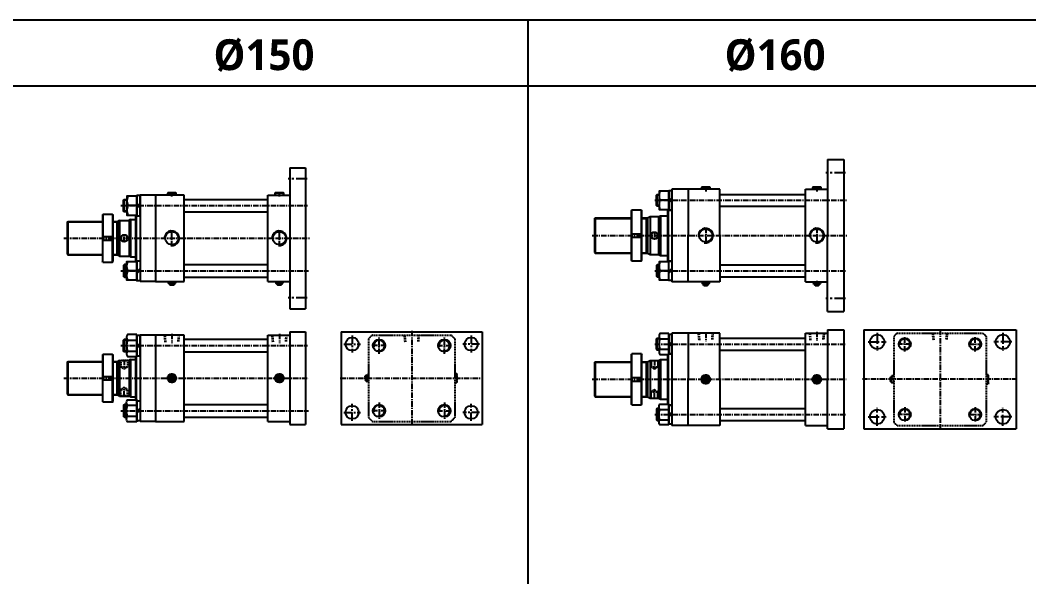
# Model space of a CAD drawing. Extents: x -819 to 29893, y -8942 to 3948.
# Drawn here: x 1229 to 3517, y 1242 to 2506 of the extents above; entities that cross this region are included whole.
import ezdxf

# ---------------------------------------------------------------- set-up
doc = ezdxf.new("R2010")
doc.units = 0
doc.header["$LTSCALE"] = 10
doc.header["$MEASUREMENT"] = 0
for name, pattern in [('CENTER', [2, 1.25, -0.25, 0.25, -0.25]), ('CENTERX2', [4, 2.5, -0.5, 0.5, -0.5]), ('HIDDEN', [0.375, 0.25, -0.125])]:
    doc.linetypes.add(name, pattern=pattern)
doc.layers.get('0').update_dxf_attribs({"linetype": 'CONTINUOUS'})
for name, color, linetype in [('CEN', 1, 'CENTERX2'), ('CENTER', 1, 'CENTER'), ('ML', 7, 'CONTINUOUS'), ('THIN', 3, 'CONTINUOUS'), ('외형선', 3, 'CONTINUOUS')]:
    doc.layers.add(name, color=color, linetype=linetype)
doc.styles.add('문자', font='romans.shx')

msp = doc.modelspace()

# ---------------------------------------------------------------- linework, layer by layer
for p, q in [((8133.3, 2505.7), (0, 2505.7)), ((2381.3, 0), (2381.3, 2505.7)), ((8133.3, 2355.7), (0, 2355.7))]:
    msp.add_line(p, q)
at = {"layer": 'CEN', "color": 1, "linetype": 'CENTER', "ltscale": 2}
for p, q in [((3101.4, 2159.4), (3056.4, 2159.4)), ((1880.4, 2145.8), (1837.4, 2145.8)), ((1880.4, 1875.8), (1837.4, 1875.8)), ((3101.4, 1874.4), (3056.4, 1874.4)), ((3173.2, 1796.1), (3173.2, 1755.1)), ((3458.2, 1796.1), (3458.2, 1755.1)), ((3152.7, 1775.6), (3193.7, 1775.6)), ((3478.7, 1775.6), (3437.7, 1775.6)), ((3173.2, 1585.1), (3173.2, 1626.1)), ((3458.2, 1585.1), (3458.2, 1626.1)), ((3152.7, 1605.6), (3193.7, 1605.6)), ((3478.7, 1605.6), (3437.7, 1605.6))]:
    msp.add_line(p, q, dxfattribs=at)
at = {"layer": 'CEN', "color": 1, "linetype": 'CENTER', "ltscale": 1.5}
for p, q in [((1982.5, 1789.7), (1982.5, 1751.7)), ((2252.5, 1789.7), (2252.5, 1751.7)), ((1963.5, 1770.7), (2001.5, 1770.7)), ((2271.5, 1770.7), (2233.5, 1770.7)), ((1982.5, 1596.7), (1982.5, 1634.7)), ((2252.5, 1596.7), (2252.5, 1634.7)), ((1963.5, 1615.7), (2001.5, 1615.7)), ((2271.5, 1615.7), (2233.5, 1615.7))]:
    msp.add_line(p, q, dxfattribs=at)
at = {"layer": 'CENTER'}
for p, q in [((2043.5, 1748.2), (2043.5, 1786.2)), ((2191.5, 1748.2), (2191.5, 1786.2)), ((3235.7, 1753.6), (3235.7, 1787.6)), ((3395.7, 1753.6), (3395.7, 1787.6)), ((2059.9, 1767.2), (2027, 1767.2)), ((2175, 1767.2), (2207.9, 1767.2)), ((3250.4, 1770.6), (3221, 1770.6)), ((3381, 1770.6), (3410.4, 1770.6)), ((2043.5, 1638.2), (2043.5, 1600.2)), ((2191.5, 1638.2), (2191.5, 1600.2)), ((3235.7, 1627.6), (3235.7, 1593.6)), ((3395.7, 1627.6), (3395.7, 1593.6)), ((2059.9, 1619.2), (2027, 1619.2)), ((2175, 1619.2), (2207.9, 1619.2)), ((3250.4, 1610.6), (3221, 1610.6)), ((3381, 1610.6), (3410.4, 1610.6))]:
    msp.add_line(p, q, dxfattribs=at)
at = {"layer": 'ML'}
for p, q in [((3060.4, 2189.4), (3097.4, 2189.4)), ((3097.4, 2189.4), (3097.4, 1844.4)), ((1841.4, 2170.8), (1841.4, 1850.8)), ((1841.4, 2170.8), (1876.4, 2170.8)), ((1876.4, 2170.8), (1876.4, 1850.8)), ((1501.4, 2108.8), (1501.4, 1912.8)), ((1536.4, 2108.8), (1501.4, 2108.8)), ((1536.4, 2108.8), (1536.4, 1912.8)), ((1601.4, 2108.8), (1536.4, 2108.8)), ((1564.4, 2113.8), (1563.4, 2112.8)), ((1583.4, 2112.8), (1563.4, 2112.8)), ((1563.4, 2112.8), (1563.4, 2108.8)), ((1582.4, 2113.8), (1564.4, 2113.8)), ((1582.4, 2113.8), (1583.4, 2112.8)), ((1583.4, 2108.8), (1583.4, 2112.8)), ((1601.4, 1912.8), (1601.4, 2108.8)), ((1791.4, 2108.8), (1841.4, 2108.8)), ((1791.4, 1912.8), (1791.4, 2108.8)), ((1808.4, 2113.8), (1807.4, 2112.8)), ((1827.4, 2112.8), (1807.4, 2112.8)), ((1807.4, 2112.8), (1807.4, 2108.8)), ((1826.4, 2113.8), (1808.4, 2113.8)), ((1826.4, 2113.8), (1827.4, 2112.8)), ((1827.4, 2108.8), (1827.4, 2112.8)), ((2674, 2083.4), (2674, 2110.4)), ((2707.4, 2121.9), (2707.4, 1911.9)), ((2744.4, 2121.9), (2707.4, 2121.9)), ((2707.4, 2121.9), (2707.4, 2121.9)), ((2775.4, 2126.9), (2774.4, 2125.9)), ((2794.4, 2125.9), (2774.4, 2125.9)), ((2774.4, 2125.9), (2774.4, 2121.9)), ((2793.4, 2126.9), (2775.4, 2126.9)), ((2793.4, 2126.9), (2794.4, 2125.9)), ((2794.4, 2121.9), (2794.4, 2125.9)), ((3027.4, 2126.9), (3026.4, 2125.9)), ((3046.4, 2125.9), (3026.4, 2125.9)), ((3026.4, 2125.9), (3026.4, 2121.9)), ((3045.4, 2126.9), (3027.4, 2126.9)), ((3045.4, 2126.9), (3046.4, 2125.9)), ((3046.4, 2121.9), (3046.4, 2125.9)), ((1465.8, 2070.5), (1465.8, 2099)), ((1494.2, 2084.8), (1473.3, 2084.8)), ((1494.2, 2090.4), (1501.4, 2083.2)), ((1494.2, 2086.3), (1501.4, 2079.1)), ((2700.6, 2096.9), (2680.4, 2096.9)), ((2700.6, 2102.2), (2707.4, 2095.4)), ((2700.6, 2098.4), (2707.4, 2091.6)), ((1416.2, 2063.8), (1417.2, 2064.8)), ((1416.2, 2063.8), (1416.2, 1957.8)), ((1417.2, 2064.8), (1417.2, 2014.8)), ((1439.2, 2064.8), (1417.2, 2064.8)), ((1439.2, 2064.8), (1439.2, 2014.8)), ((1439.2, 2064.8), (1440.2, 2063.8)), ((1440.2, 1957.8), (1440.2, 2063.8)), ((1491.4, 2063.5), (1491.4, 1958)), ((1492.9, 2063.5), (1492.9, 1958)), ((2615.5, 2073.4), (2616.5, 2074.4)), ((2615.5, 2073.4), (2615.5, 1960.4)), ((2638.5, 2074.4), (2616.5, 2074.4)), ((2616.5, 2020.9), (2616.5, 2074.4)), ((2638.5, 2020.9), (2638.5, 2074.4)), ((2638.5, 2074.4), (2639.5, 2073.4)), ((2639.5, 1960.4), (2639.5, 2073.4)), ((2652.4, 2056.9), (2658.4, 2059.9)), ((2658.4, 2059.9), (2658.4, 1973.9)), ((2677.4, 2059.9), (2681.4, 2061.9)), ((2677.4, 2059.9), (2677.4, 1973.9)), ((2681.4, 2061.9), (2681.4, 1971.9)), ((2697.4, 2072.9), (2697.7, 2073.2)), ((2697.4, 2072.9), (2697.4, 1960.9)), ((2698.9, 2073.2), (2698.9, 1960.5)), ((1336.4, 2047.3), (1337.9, 2048.8)), ((1336.4, 2047.3), (1336.4, 1974.3)), ((1337.9, 2048.8), (1337.9, 1972.8)), ((1448.4, 2048.8), (1448.4, 1972.8)), ((1454.4, 2051.3), (1451.4, 2049.5)), ((1451.4, 2049.5), (1451.4, 1972)), ((1454.4, 2051.3), (1454.4, 1970.3)), ((1479.4, 2053.3), (1476.4, 2051.5)), ((1476.4, 2051.5), (1476.4, 1970)), ((1479.4, 2053.3), (1479.4, 1968.3)), ((2532.4, 2055.4), (2533.9, 2056.9)), ((2532.4, 2055.4), (2532.4, 1978.4)), ((2533.9, 2056.9), (2533.9, 1976.9)), ((2649.4, 2056.9), (2649.4, 1976.9)), ((2652.4, 2056.9), (2652.4, 1976.9)), ((1416.2, 2014.8), (1440.2, 2014.8)), ((2615.5, 2020.9), (2639.5, 2020.9)), ((1416.2, 2006.8), (1440.2, 2006.8)), ((1417.2, 1956.8), (1417.2, 2006.8)), ((1439.2, 1956.8), (1439.2, 2006.8)), ((2615.5, 2012.9), (2639.5, 2012.9)), ((2616.5, 1959.4), (2616.5, 2012.9)), ((2638.5, 1959.4), (2638.5, 2012.9)), ((1336.4, 1974.3), (1337.9, 1972.8)), ((1454.4, 1970.3), (1451.4, 1972)), ((1479.4, 1968.3), (1476.4, 1970)), ((2532.4, 1978.4), (2533.9, 1976.9)), ((2652.4, 1976.9), (2658.4, 1973.9)), ((2677.4, 1973.9), (2681.4, 1971.9)), ((1417.2, 1956.8), (1416.2, 1957.8)), ((1417.2, 1956.8), (1439.2, 1956.8)), ((1439.2, 1956.8), (1440.2, 1957.8)), ((1465.8, 1951), (1465.8, 1922.5)), ((2616.5, 1959.4), (2615.5, 1960.4)), ((2616.5, 1959.4), (2638.5, 1959.4)), ((2638.5, 1959.4), (2639.5, 1960.4)), ((2674, 1950.4), (2674, 1923.4)), ((2697.4, 1960.9), (2697.7, 1960.5)), ((1494.2, 1936.8), (1473.3, 1936.8)), ((1494.2, 1935.2), (1501.4, 1942.4)), ((1494.2, 1931.1), (1501.4, 1938.3)), ((2700.6, 1936.9), (2680.4, 1936.9)), ((2700.6, 1935.4), (2707.4, 1942.2)), ((2700.6, 1931.6), (2707.4, 1938.4)), ((1536.4, 1912.8), (1501.4, 1912.8)), ((1536.4, 1912.8), (1601.4, 1912.8)), ((1565.4, 1912.8), (1565.4, 1908.8)), ((1565.4, 1908.8), (1572.1, 1908.8)), ((1566.4, 1907.8), (1565.4, 1908.8)), ((1566.4, 1907.8), (1580.4, 1907.8)), ((1568.4, 1907.8), (1568.4, 1905.8)), ((1568.4, 1905.8), (1578.4, 1905.8)), ((1569.4, 1904.8), (1568.4, 1905.8)), ((1569.4, 1904.8), (1577.4, 1904.8)), ((1572.1, 1907.8), (1572.1, 1912.8)), ((1574.7, 1907.8), (1574.7, 1912.8)), ((1581.4, 1908.8), (1574.7, 1908.8)), ((1577.4, 1904.8), (1578.4, 1905.8)), ((1578.4, 1907.8), (1578.4, 1905.8)), ((1580.4, 1907.8), (1581.4, 1908.8)), ((1581.4, 1912.8), (1581.4, 1908.8)), ((1791.4, 1912.8), (1841.4, 1912.8)), ((1809.4, 1912.8), (1809.4, 1908.8)), ((1809.4, 1908.8), (1816.1, 1908.8)), ((1810.4, 1907.8), (1809.4, 1908.8)), ((1810.4, 1907.8), (1824.4, 1907.8)), ((1812.4, 1907.8), (1812.4, 1905.8)), ((1812.4, 1905.8), (1822.4, 1905.8)), ((1813.4, 1904.8), (1812.4, 1905.8)), ((1813.4, 1904.8), (1821.4, 1904.8)), ((1816.1, 1907.8), (1816.1, 1912.8)), ((1818.7, 1907.8), (1818.7, 1912.8)), ((1825.4, 1908.8), (1818.7, 1908.8)), ((1821.4, 1904.8), (1822.4, 1905.8)), ((1822.4, 1907.8), (1822.4, 1905.8)), ((1824.4, 1907.8), (1825.4, 1908.8)), ((1825.4, 1912.8), (1825.4, 1908.8)), ((2744.4, 1911.9), (2707.4, 1911.9)), ((2776.4, 1911.9), (2776.4, 1907.9)), ((2776.4, 1907.9), (2783.1, 1907.9)), ((2777.4, 1906.9), (2776.4, 1907.9)), ((2777.4, 1906.9), (2791.4, 1906.9)), ((2779.4, 1906.9), (2779.4, 1904.9)), ((2780.4, 1903.9), (2779.4, 1904.9)), ((2779.4, 1904.9), (2789.4, 1904.9)), ((2780.4, 1903.9), (2788.4, 1903.9)), ((2783.1, 1906.9), (2783.1, 1911.9)), ((2785.7, 1906.9), (2785.7, 1911.9)), ((2792.4, 1907.9), (2785.7, 1907.9)), ((2788.4, 1903.9), (2789.4, 1904.9)), ((2789.4, 1906.9), (2789.4, 1904.9)), ((2791.4, 1906.9), (2792.4, 1907.9)), ((2792.4, 1911.9), (2792.4, 1907.9)), ((3028.4, 1911.9), (3028.4, 1907.9)), ((3028.4, 1907.9), (3035.1, 1907.9)), ((3029.4, 1906.9), (3028.4, 1907.9)), ((3029.4, 1906.9), (3043.4, 1906.9)), ((3031.4, 1906.9), (3031.4, 1904.9)), ((3032.4, 1903.9), (3031.4, 1904.9)), ((3031.4, 1904.9), (3041.4, 1904.9)), ((3032.4, 1903.9), (3040.4, 1903.9)), ((3035.1, 1906.9), (3035.1, 1911.9)), ((3037.7, 1906.9), (3037.7, 1911.9)), ((3044.4, 1907.9), (3037.7, 1907.9)), ((3040.4, 1903.9), (3041.4, 1904.9)), ((3041.4, 1906.9), (3041.4, 1904.9)), ((3043.4, 1906.9), (3044.4, 1907.9)), ((3044.4, 1911.9), (3044.4, 1907.9)), ((1841.4, 1850.8), (1876.4, 1850.8)), ((3060.4, 1844.4), (3097.4, 1844.4)), ((1470.9, 1786), (1470.9, 1748.4)), ((1536.4, 1791.2), (1501.4, 1791.2)), ((1501.4, 1791.2), (1501.4, 1595.2)), ((1536.4, 1791.2), (1536.4, 1595.2)), ((1601.4, 1791.2), (1536.4, 1791.2)), ((1601.4, 1595.2), (1601.4, 1791.2)), ((1791.4, 1595.2), (1791.4, 1791.2)), ((1791.4, 1791.2), (1841.4, 1791.2)), ((1841.4, 1798.2), (1841.4, 1588.2)), ((1841.4, 1798.2), (1876.4, 1798.2)), ((1876.4, 1798.2), (1876.4, 1588.2)), ((1957.5, 1798.2), (2277.5, 1798.2)), ((1957.5, 1798.2), (1957.5, 1588.2)), ((2277.5, 1798.2), (2277.5, 1588.2)), ((2678.6, 1788.4), (2678.6, 1752.9)), ((2744.4, 1795.6), (2707.4, 1795.6)), ((2707.4, 1795.6), (2707.4, 1795.6)), ((2707.4, 1795.6), (2707.4, 1585.6)), ((3060.4, 1803.1), (3097.4, 1803.1)), ((3097.4, 1803.1), (3097.4, 1578.1)), ((3143.2, 1803.1), (3488.2, 1803.1)), ((3143.2, 1803.1), (3143.2, 1578.1)), ((3488.2, 1803.1), (3488.2, 1578.1)), ((1465.8, 1752.9), (1465.8, 1781.5)), ((1472.8, 1779.7), (1494.2, 1779.7)), ((1494.2, 1772.8), (1501.4, 1765.6)), ((1494.2, 1768.8), (1501.4, 1761.5)), ((2674, 1757.1), (2674, 1784.1)), ((2680.4, 1782.5), (2700.6, 1782.5)), ((2700.6, 1776), (2707.4, 1769.2)), ((2700.6, 1772.1), (2707.4, 1765.3)), ((1416.2, 1746.2), (1417.2, 1747.2)), ((1416.2, 1746.2), (1416.2, 1640.2)), ((1417.2, 1747.2), (1417.2, 1697.2)), ((1439.2, 1747.2), (1417.2, 1747.2)), ((1439.2, 1747.2), (1439.2, 1697.2)), ((1439.2, 1747.2), (1440.2, 1746.2)), ((1440.2, 1640.2), (1440.2, 1746.2)), ((1472.8, 1754.7), (1494.2, 1754.7)), ((1491.4, 1742.1), (1491.4, 1644.3)), ((1492.9, 1742.1), (1492.9, 1644.3)), ((2615.5, 1747.1), (2616.5, 1748.1)), ((2615.5, 1747.1), (2615.5, 1634.1)), ((2638.5, 1748.1), (2616.5, 1748.1)), ((2616.5, 1694.6), (2616.5, 1748.1)), ((2638.5, 1748.1), (2639.5, 1747.1)), ((2638.5, 1694.6), (2638.5, 1748.1)), ((2639.5, 1634.1), (2639.5, 1747.1)), ((2680.4, 1758.8), (2700.6, 1758.8)), ((2697.4, 1746.6), (2697.7, 1747)), ((2697.4, 1746.6), (2697.4, 1634.6)), ((2698.9, 1747), (2698.9, 1634.3)), ((1336.4, 1729.7), (1337.9, 1731.2)), ((1336.4, 1729.7), (1336.4, 1656.7)), ((1337.9, 1731.2), (1337.9, 1655.2)), ((1448.4, 1731.2), (1448.4, 1655.2)), ((1454.4, 1733.7), (1451.4, 1732)), ((1451.4, 1732), (1451.4, 1654.4)), ((1454.4, 1733.7), (1454.4, 1652.7)), ((1479.4, 1735.7), (1476.4, 1734)), ((1476.4, 1734), (1476.4, 1652.4)), ((1479.4, 1735.7), (1479.4, 1650.7)), ((2532.4, 1729.1), (2533.9, 1730.6)), ((2532.4, 1729.1), (2532.4, 1652.1)), ((2533.9, 1730.6), (2533.9, 1650.6)), ((2649.4, 1730.6), (2649.4, 1650.6)), ((2652.4, 1730.6), (2658.4, 1733.6)), ((2652.4, 1730.6), (2652.4, 1650.6)), ((2658.4, 1733.6), (2658.4, 1647.6)), ((2677.4, 1733.6), (2681.4, 1735.6)), ((2677.4, 1733.6), (2677.4, 1647.6)), ((2681.4, 1735.6), (2681.4, 1645.6)), ((1416.2, 1697.2), (1440.2, 1697.2)), ((1572.1, 1701.1), (1565.5, 1694.5)), ((1574.7, 1701.1), (1581.3, 1694.5)), ((1816.1, 1701.1), (1809.5, 1694.5)), ((1818.7, 1701.1), (1825.3, 1694.5)), ((2615.5, 1694.6), (2639.5, 1694.6)), ((2783.1, 1698.5), (2776.5, 1691.9)), ((2785.7, 1698.5), (2792.3, 1691.9)), ((3035.1, 1698.5), (3028.5, 1691.9)), ((3037.7, 1698.5), (3044.3, 1691.9)), ((1416.2, 1689.2), (1440.2, 1689.2)), ((1417.2, 1639.2), (1417.2, 1689.2)), ((1439.2, 1639.2), (1439.2, 1689.2)), ((1565.5, 1691.9), (1572.1, 1685.3)), ((1581.3, 1691.9), (1574.7, 1685.3)), ((1809.5, 1691.9), (1816.1, 1685.3)), ((1825.3, 1691.9), (1818.7, 1685.3)), ((2615.5, 1686.6), (2639.5, 1686.6)), ((2616.5, 1633.1), (2616.5, 1686.6)), ((2638.5, 1633.1), (2638.5, 1686.6)), ((2776.5, 1689.3), (2783.1, 1682.7)), ((2792.3, 1689.3), (2785.7, 1682.7)), ((3028.5, 1689.3), (3035.1, 1682.7)), ((3044.3, 1689.3), (3037.7, 1682.7)), ((1336.4, 1656.7), (1337.9, 1655.2)), ((1454.4, 1652.7), (1451.4, 1654.4)), ((1479.4, 1650.7), (1476.4, 1652.4)), ((2532.4, 1652.1), (2533.9, 1650.6)), ((2652.4, 1650.6), (2658.4, 1647.6)), ((2677.4, 1647.6), (2681.4, 1645.6)), ((1417.2, 1639.2), (1416.2, 1640.2)), ((1417.2, 1639.2), (1439.2, 1639.2)), ((1439.2, 1639.2), (1440.2, 1640.2)), ((1465.8, 1633.5), (1465.8, 1604.9)), ((1470.9, 1600.4), (1470.9, 1638)), ((1472.8, 1631.7), (1494.2, 1631.7)), ((1494.2, 1617.6), (1501.4, 1624.8)), ((2616.5, 1633.1), (2615.5, 1634.1)), ((2616.5, 1633.1), (2638.5, 1633.1)), ((2638.5, 1633.1), (2639.5, 1634.1)), ((2678.6, 1592.9), (2678.6, 1628.4)), ((2697.4, 1634.6), (2697.7, 1634.3)), ((1472.8, 1606.7), (1494.2, 1606.7)), ((1494.2, 1613.5), (1501.4, 1620.8)), ((2674, 1624.1), (2674, 1597.1)), ((2680.4, 1622.5), (2700.6, 1622.5)), ((2700.6, 1609.2), (2707.4, 1616)), ((2700.6, 1605.3), (2707.4, 1612.1)), ((1536.4, 1595.2), (1501.4, 1595.2)), ((1536.4, 1595.2), (1601.4, 1595.2)), ((1791.4, 1595.2), (1841.4, 1595.2)), ((1841.4, 1588.2), (1876.4, 1588.2)), ((1957.5, 1588.2), (2277.5, 1588.2)), ((2680.4, 1598.8), (2700.6, 1598.8)), ((2744.4, 1585.6), (2707.4, 1585.6)), ((3060.4, 1578.1), (3097.4, 1578.1)), ((3143.2, 1578.1), (3488.2, 1578.1))]:
    msp.add_line(p, q, dxfattribs=at)
at = {"layer": 'ML', "color": 2}
for p, q in [((1563.9, 2113.3), (1563.9, 2108.8)), ((1582.9, 2108.8), (1582.9, 2113.3)), ((1807.9, 2113.3), (1807.9, 2108.8)), ((1826.9, 2108.8), (1826.9, 2113.3)), ((2774.9, 2126.4), (2774.9, 2121.9)), ((2793.9, 2121.9), (2793.9, 2126.4)), ((3026.9, 2126.4), (3026.9, 2121.9)), ((3045.9, 2121.9), (3045.9, 2126.4)), ((1448.4, 2047.8), (1450.1, 2048.8)), ((2649.4, 2055.9), (2651.1, 2056.9)), ((1448.4, 1973.8), (1450.1, 1972.8)), ((2649.4, 1977.9), (2651.1, 1976.9)), ((1568.9, 1907.8), (1568.9, 1905.3)), ((1577.9, 1907.8), (1577.9, 1905.3)), ((1812.9, 1907.8), (1812.9, 1905.3)), ((1821.9, 1907.8), (1821.9, 1905.3)), ((2779.9, 1906.9), (2779.9, 1904.4)), ((2788.9, 1906.9), (2788.9, 1904.4)), ((3031.9, 1906.9), (3031.9, 1904.4)), ((3040.9, 1906.9), (3040.9, 1904.4)), ((1448.4, 1730.2), (1450.1, 1731.2)), ((2649.4, 1729.6), (2651.1, 1730.6)), ((1448.4, 1656.2), (1450.1, 1655.2)), ((2649.4, 1651.6), (2651.1, 1650.6))]:
    msp.add_line(p, q, dxfattribs=at)
at = {"layer": 'ML', "color": 1, "linetype": 'CENTER'}
for p, q in [((1573.4, 2105.4), (1573.4, 2115.9)), ((1817.4, 2105.4), (1817.4, 2115.9)), ((1457.7, 2084.8), (1881.1, 2084.8)), ((1465.4, 2002), (1465.4, 2019.6)), ((1573.4, 1992.5), (1573.4, 2029)), ((1817.4, 1992.5), (1817.4, 2029)), ((2667.9, 2025.7), (2667.9, 2008.1)), ((2784.4, 2035.1), (2784.4, 1998.6)), ((3036.4, 2035.1), (3036.4, 1998.6)), ((1328.2, 2010.8), (1887.9, 2010.8)), ((1457.7, 1936.8), (1883.3, 1936.8)), ((1573.4, 1913.6), (1573.4, 1904.1)), ((1817.4, 1913.6), (1817.4, 1904.1)), ((2784.4, 1914.1), (2784.4, 1902.6)), ((3036.4, 1914.1), (3036.4, 1902.6)), ((1573.4, 1793.9), (1573.4, 1772.6)), ((1817.4, 1793.9), (1817.4, 1772.6)), ((2117.5, 1800.9), (2117.5, 1586.8)), ((3315.7, 1804.2), (3315.7, 1577)), ((1457.7, 1767.2), (1881.1, 1767.2)), ((1465.4, 1735), (1465.4, 1713)), ((2667.9, 1734.6), (2667.9, 1713.1)), ((1328.2, 1693.2), (1883.6, 1693.2)), ((1573.4, 1704.2), (1573.4, 1682.2)), ((1817.4, 1704.2), (1817.4, 1682.2)), ((1955.6, 1693.2), (2279.1, 1693.2)), ((2784.4, 1701.6), (2784.4, 1679.6)), ((3036.4, 1701.6), (3036.4, 1679.6)), ((1465.4, 1651.4), (1465.4, 1673.4)), ((3491, 1690.6), (3140, 1690.6)), ((2667.9, 1646.6), (2667.9, 1668.2)), ((1457.7, 1619.2), (1883.3, 1619.2))]:
    msp.add_line(p, q, dxfattribs=at)
at = {"layer": 'ML', "color": 7, "linetype": 'Continuous'}
for p, q in [((1601.4, 2099), (1791.4, 2099)), ((1601.4, 2070.5), (1791.4, 2070.5)), ((1337.9, 2048.8), (1416.2, 2048.8)), ((1440.2, 2048.8), (1451.4, 2048.8)), ((1454.4, 2051.3), (1476.4, 2051.3)), ((1479.4, 2053.3), (1491.4, 2053.3)), ((1337.9, 1972.8), (1416.2, 1972.8)), ((1440.2, 1972.8), (1451.4, 1972.8)), ((1454.4, 1970.3), (1476.4, 1970.3)), ((1479.4, 1968.3), (1491.4, 1968.3)), ((1601.4, 1951), (1791.4, 1951)), ((1601.4, 1922.5), (1791.4, 1922.5)), ((1601.4, 1781.5), (1791.4, 1781.5)), ((1601.4, 1752.9), (1791.4, 1752.9)), ((1337.9, 1731.2), (1416.2, 1731.2)), ((1440.2, 1731.2), (1451.4, 1731.2)), ((1454.4, 1733.7), (1476.4, 1733.7)), ((1479.4, 1735.7), (1491.4, 1735.7)), ((1337.9, 1655.2), (1416.2, 1655.2)), ((1440.2, 1655.2), (1451.4, 1655.2)), ((1454.4, 1652.7), (1476.4, 1652.7)), ((1479.4, 1650.7), (1491.4, 1650.7)), ((1601.4, 1633.5), (1791.4, 1633.5)), ((1601.4, 1604.9), (1791.4, 1604.9))]:
    msp.add_line(p, q, dxfattribs=at)
at = {"layer": 'ML', "color": 2, "linetype": 'Continuous'}
for p, q in [((1336.9, 2047.8), (1416.2, 2047.8)), ((1440.2, 2047.8), (1448.4, 2047.8)), ((1336.9, 1973.8), (1416.2, 1973.8)), ((1440.2, 1973.8), (1448.4, 1973.8)), ((1336.9, 1730.2), (1416.2, 1730.2)), ((1440.2, 1730.2), (1448.4, 1730.2)), ((1336.9, 1656.2), (1416.2, 1656.2)), ((1440.2, 1656.2), (1448.4, 1656.2))]:
    msp.add_line(p, q, dxfattribs=at)
at = {"layer": 'ML', "color": 6, "linetype": 'HIDDEN', "ltscale": 1.5}
for p, q in [((1558.4, 1775.2), (1556.8, 1791.2)), ((1560, 1775.2), (1558.4, 1791.2)), ((1588.4, 1791.2), (1586.8, 1775.2)), ((1590, 1791.2), (1588.4, 1775.2)), ((1802.4, 1775.2), (1800.8, 1791.2)), ((1804, 1775.2), (1802.4, 1791.2)), ((1832.4, 1791.2), (1830.8, 1775.2)), ((1834, 1791.2), (1832.4, 1775.2)), ((2102.5, 1775.2), (2100.9, 1791.2)), ((2104.1, 1775.2), (2102.5, 1791.2)), ((2132.5, 1791.2), (2130.9, 1775.2)), ((2134.1, 1791.2), (2132.5, 1775.2)), ((2769.4, 1779.6), (2767.8, 1795.6)), ((2771, 1779.6), (2769.4, 1795.6)), ((2799.4, 1795.6), (2797.8, 1779.6)), ((2801, 1795.6), (2799.4, 1779.6)), ((3021.4, 1779.6), (3019.8, 1795.6)), ((3023, 1779.6), (3021.4, 1795.6)), ((3051.4, 1795.6), (3049.8, 1779.6)), ((3053, 1795.6), (3051.4, 1779.6)), ((3300.7, 1779.6), (3299.1, 1795.6)), ((3302.3, 1779.6), (3300.7, 1795.6)), ((3330.7, 1795.6), (3329.1, 1779.6)), ((3332.3, 1795.6), (3330.7, 1779.6))]:
    msp.add_line(p, q, dxfattribs=at)
at = {"layer": 'ML', "color": 6, "linetype": 'HIDDEN'}
for p, q in [((2028.3, 1791.2), (2206.7, 1791.2)), ((3210.7, 1787.7), (3210.7, 1593.6)), ((3218.6, 1795.6), (3412.8, 1795.6)), ((3420.7, 1787.7), (3420.7, 1593.6)), ((2019.5, 1782.4), (2019.5, 1604)), ((2215.5, 1782.4), (2215.5, 1604)), ((1457.4, 1733.7), (1457.9, 1733.2)), ((1457.9, 1733.2), (1457.9, 1718.7)), ((1472.9, 1733.2), (1457.9, 1733.2)), ((1457.9, 1718.7), (1472.9, 1718.7)), ((1457.9, 1718.7), (1465.4, 1714.4)), ((1472.9, 1718.7), (1465.4, 1714.4)), ((1473.4, 1733.7), (1472.9, 1733.2)), ((1472.9, 1733.2), (1472.9, 1718.7)), ((2659.9, 1733.6), (2660.4, 1733.1)), ((2660.4, 1733.1), (2660.4, 1718.6)), ((2660.4, 1733.1), (2675.4, 1733.1)), ((2660.4, 1718.6), (2667.9, 1714.3)), ((2675.4, 1718.6), (2667.9, 1714.3)), ((2675.4, 1733.1), (2675.9, 1733.6)), ((2675.4, 1733.1), (2675.4, 1718.6)), ((2011.5, 1697.2), (2012.5, 1698.2)), ((2011.5, 1697.2), (2011.5, 1689.2)), ((2014.5, 1697.7), (2012, 1697.7)), ((2012.5, 1698.2), (2012.5, 1688.2)), ((2014.5, 1698.2), (2012.5, 1698.2)), ((2014.5, 1700.2), (2015.5, 1701.2)), ((2014.5, 1700.2), (2014.5, 1686.2)), ((2014.5, 1694.5), (2019.5, 1694.5)), ((2015.5, 1701.2), (2015.5, 1694.5)), ((2019.5, 1701.2), (2015.5, 1701.2)), ((2219.5, 1703.2), (2215.5, 1703.2)), ((2220, 1702.7), (2215.5, 1702.7)), ((2219.5, 1683.2), (2219.5, 1703.2)), ((2220.5, 1702.2), (2219.5, 1703.2)), ((2220.5, 1684.2), (2220.5, 1702.2)), ((3202.7, 1694.6), (3203.7, 1695.6)), ((3202.7, 1694.6), (3202.7, 1686.6)), ((3205.7, 1695.1), (3203.2, 1695.1)), ((3203.7, 1695.6), (3203.7, 1685.6)), ((3205.7, 1695.6), (3203.7, 1695.6)), ((3205.7, 1697.6), (3206.7, 1698.6)), ((3205.7, 1697.6), (3205.7, 1683.6)), ((3210.7, 1698.6), (3206.7, 1698.6)), ((3206.7, 1698.6), (3206.7, 1691.9)), ((3424.7, 1700.6), (3420.7, 1700.6)), ((3425.2, 1700.1), (3420.7, 1700.1)), ((3424.7, 1680.6), (3424.7, 1700.6)), ((3425.7, 1699.6), (3424.7, 1700.6)), ((3425.7, 1681.6), (3425.7, 1699.6)), ((1457.9, 1667.7), (1465.4, 1672)), ((1472.9, 1667.7), (1465.4, 1672)), ((2011.5, 1689.2), (2012.5, 1688.2)), ((2014.5, 1688.7), (2012, 1688.7)), ((2014.5, 1688.2), (2012.5, 1688.2)), ((2014.5, 1691.9), (2019.5, 1691.9)), ((2014.5, 1686.2), (2015.5, 1685.2)), ((2015.5, 1685.2), (2015.5, 1691.9)), ((2019.5, 1685.2), (2015.5, 1685.2)), ((2215.5, 1683.7), (2220, 1683.7)), ((2215.5, 1683.2), (2219.5, 1683.2)), ((2220.5, 1684.2), (2219.5, 1683.2)), ((3202.7, 1686.6), (3203.7, 1685.6)), ((3205.7, 1686.1), (3203.2, 1686.1)), ((3205.7, 1685.6), (3203.7, 1685.6)), ((3205.7, 1691.9), (3210.7, 1691.9)), ((3205.7, 1689.3), (3210.7, 1689.3)), ((3205.7, 1683.6), (3206.7, 1682.6)), ((3206.7, 1682.6), (3206.7, 1689.3)), ((3210.7, 1682.6), (3206.7, 1682.6)), ((3420.7, 1681.1), (3425.2, 1681.1)), ((3420.7, 1680.6), (3424.7, 1680.6)), ((3425.7, 1681.6), (3424.7, 1680.6)), ((1457.4, 1652.7), (1457.9, 1653.2)), ((1457.9, 1667.7), (1472.9, 1667.7)), ((1457.9, 1653.2), (1457.9, 1667.7)), ((1472.9, 1653.2), (1457.9, 1653.2)), ((1472.9, 1653.2), (1472.9, 1667.7)), ((1473.4, 1652.7), (1472.9, 1653.2)), ((2659.9, 1647.6), (2660.4, 1648.1)), ((2660.4, 1662.6), (2667.9, 1667)), ((2660.4, 1648.1), (2660.4, 1662.6)), ((2660.4, 1648.1), (2675.4, 1648.1)), ((2675.4, 1662.6), (2667.9, 1667)), ((2675.4, 1648.1), (2675.4, 1662.6)), ((2675.4, 1648.1), (2675.9, 1647.6)), ((2028.3, 1595.2), (2206.7, 1595.2)), ((3218.6, 1585.6), (3412.8, 1585.6))]:
    msp.add_line(p, q, dxfattribs=at)
at = {"layer": 'ML'}
for points in [[(1473.3, 2106, 0.178633), (1473.3, 2084.8, 0.178633), (1473.3, 2063.5)], [(2680.4, 2117.4, 0.178633), (2680.4, 2096.9, 0.178633), (2680.4, 2076.4)], [(1473.3, 1915.5, -0.178633), (1473.3, 1936.8, -0.178633), (1473.3, 1958)], [(2680.4, 1957.4, 0.178633), (2680.4, 1936.9, 0.178633), (2680.4, 1916.4)], [(1494.2, 1792.3), (1472.8, 1792.3, 0.309401), (1472.8, 1779.7, 0.154701), (1472.8, 1754.7, 0.309401), (1472.8, 1742.1), (1494.2, 1742.1), (1494.2, 1792.3)], [(2700.6, 1794.3), (2680.4, 1794.3, 0.309401), (2680.4, 1782.5, 0.154701), (2680.4, 1758.8, 0.309401), (2680.4, 1747), (2700.6, 1747), (2700.6, 1794.3)], [(1494.2, 1594.1), (1472.8, 1594.1, -0.309401), (1472.8, 1606.7, -0.154701), (1472.8, 1631.7, -0.309401), (1472.8, 1644.3), (1494.2, 1644.3), (1494.2, 1594.1)], [(2700.6, 1587), (2680.4, 1587, -0.309401), (2680.4, 1598.8, -0.154701), (2680.4, 1622.5, -0.309401), (2680.4, 1634.3), (2700.6, 1634.3), (2700.6, 1587)]]:
    msp.add_lwpolyline(points, format="xyb", dxfattribs=at)
for points in [[(1494.2, 2106), (1471.4, 2106), (1471.4, 2063.5), (1494.2, 2063.5)], [(2700.6, 2117.4), (2678.6, 2117.4), (2678.6, 2076.4), (2700.6, 2076.4)], [(1494.2, 1915.5), (1471.4, 1915.5), (1471.4, 1958), (1494.2, 1958)], [(2700.6, 1957.4), (2678.6, 1957.4), (2678.6, 1916.4), (2700.6, 1916.4)]]:
    msp.add_lwpolyline(points, close=True, dxfattribs=at)
for points in [[(1501.4, 2061.8), (1501.4, 2107.7), (1494.2, 2107.7), (1494.2, 2061.8), (1501.4, 2061.8)], [(2678.6, 2083.4), (2674, 2083.4), (2672.4, 2085), (2672.4, 2108.8), (2674, 2110.4), (2678.6, 2110.4)], [(2707.4, 2075.2), (2707.4, 2118.5), (2700.6, 2118.5), (2700.6, 2075.2), (2707.4, 2075.2)], [(1471.4, 2070.5), (1465.8, 2070.5), (1464, 2072.2), (1464, 2097.3), (1465.8, 2099), (1471.4, 2099)], [(1471.4, 1951), (1465.8, 1951), (1464, 1949.3), (1464, 1924.2), (1465.8, 1922.5), (1471.4, 1922.5)], [(1501.4, 1959.7), (1501.4, 1913.8), (1494.2, 1913.8), (1494.2, 1959.7), (1501.4, 1959.7)], [(2678.6, 1950.4), (2674, 1950.4), (2672.4, 1948.8), (2672.4, 1925), (2674, 1923.4), (2678.6, 1923.4)], [(2707.4, 1958.5), (2707.4, 1915.2), (2700.6, 1915.2), (2700.6, 1958.5), (2707.4, 1958.5)], [(1501.4, 1744.3), (1501.4, 1790.1), (1494.2, 1790.1), (1494.2, 1744.3), (1501.4, 1744.3)], [(2707.4, 1749), (2707.4, 1792.3), (2700.6, 1792.3), (2700.6, 1749), (2707.4, 1749)], [(1470.9, 1752.9), (1465.8, 1752.9), (1464, 1754.6), (1464, 1779.8), (1465.8, 1781.5), (1470.9, 1781.5)], [(2678.6, 1757.1), (2674, 1757.1), (2672.4, 1758.8), (2672.4, 1782.5), (2674, 1784.1), (2678.6, 1784.1)], [(1470.9, 1633.5), (1465.8, 1633.5), (1464, 1631.8), (1464, 1606.6), (1465.8, 1604.9), (1470.9, 1604.9)], [(1501.4, 1642.1), (1501.4, 1596.3), (1494.2, 1596.3), (1494.2, 1642.1), (1501.4, 1642.1)], [(2707.4, 1632.3), (2707.4, 1589), (2700.6, 1589), (2700.6, 1632.3), (2707.4, 1632.3)], [(2678.6, 1624.1), (2674, 1624.1), (2672.4, 1622.5), (2672.4, 1598.8), (2674, 1597.1), (2678.6, 1597.1)]]:
    msp.add_lwpolyline(points, dxfattribs=at)
for centre, radius in [((1465.4, 2010.8), 8), ((1465.4, 2010.8), 7.5), ((1573.4, 2010.8), 15), ((1817.4, 2010.8), 15), ((2667.9, 2016.9), 8), ((2667.9, 2016.9), 7.5), ((2784.4, 2016.9), 15), ((3036.4, 2016.9), 15), ((1982.5, 1770.7), 15), ((2252.5, 1770.7), 15), ((3173.2, 1775.6), 16.5), ((3458.2, 1775.6), 16.5), ((2043.5, 1767.2), 14), ((2191.5, 1767.2), 14), ((3235.7, 1770.6), 13.5), ((3395.7, 1770.6), 13.5), ((1573.4, 1693.2), 10), ((1573.4, 1693.2), 8), ((1573.4, 1693.2), 4.5), ((1817.4, 1693.2), 10), ((1817.4, 1693.2), 8), ((1817.4, 1693.2), 4.5), ((2784.4, 1690.6), 10), ((2784.4, 1690.6), 8), ((2784.4, 1690.6), 4.5), ((3036.4, 1690.6), 10), ((3036.4, 1690.6), 8), ((3036.4, 1690.6), 4.5), ((1982.5, 1615.7), 15), ((2043.5, 1619.2), 14), ((2191.5, 1619.2), 14), ((2252.5, 1615.7), 15), ((3173.2, 1605.6), 16.5), ((3235.7, 1610.6), 13.5), ((3395.7, 1610.6), 13.5), ((3458.2, 1605.6), 16.5)]:
    msp.add_circle(centre, radius, dxfattribs=at)
at = {"layer": 'ML', "color": 2}
for centre, radius, start, end in [((1573.4, 2010.8), 16.6, 261.7197, 186.8277), ((1817.4, 2010.8), 16.6, 261.7197, 186.8277), ((2784.4, 2016.9), 16.6, 258.5736, 189.2846), ((3036.4, 2016.9), 16.6, 258.5736, 189.2846), ((2043.5, 1767.2), 12.3, 252.5498, 193.3393), ((2191.5, 1767.2), 12.3, 254.5009, 192.1407), ((3235.7, 1770.6), 11.9, 262.4266, 186.5295), ((3395.7, 1770.6), 11.9, 258.2857, 186.8237), ((1573.4, 1693.2), 9.5, 261.4114, 188.1478), ((1573.4, 1693.2), 5, 257.904, 186.2569), ((1817.4, 1693.2), 9.5, 261.4114, 188.1478), ((1817.4, 1693.2), 5, 257.904, 186.2569), ((2784.4, 1690.6), 9.5, 261.4114, 188.1478), ((2784.4, 1690.6), 5, 257.904, 186.2569), ((3036.4, 1690.6), 9.5, 261.4114, 188.1478), ((3036.4, 1690.6), 5, 257.904, 186.2569), ((2043.5, 1619.2), 12.3, 254.7331, 191.1559), ((2191.5, 1619.2), 12.3, 259.6672, 191.3515), ((3235.7, 1610.6), 11.9, 259.7247, 187.535), ((3395.7, 1610.6), 11.9, 258.5425, 188.2641)]:
    msp.add_arc(centre, radius, start, end, dxfattribs=at)
at = {"layer": 'ML', "color": 6, "linetype": 'HIDDEN'}
for centre, radius, start, end in [((2117.5, 1693.2), 132.5, 132.3007, 137.6993), ((2117.5, 1693.2), 132.5, 42.3007, 47.6993), ((3315.7, 1690.6), 143, 132.7548, 137.2452), ((3315.7, 1690.6), 143, 42.7548, 47.2452), ((2117.5, 1693.2), 132.5, 222.3007, 227.6993), ((2117.5, 1693.2), 132.5, 312.3007, 317.6993), ((3315.7, 1690.6), 143, 222.7548, 227.2452), ((3315.7, 1690.6), 143, 312.7548, 317.2452)]:
    msp.add_arc(centre, radius, start, end, dxfattribs=at)
at = {"layer": 'THIN', "color": 2}
for p, q in [((2678.6, 2108.8), (2672.4, 2108.8)), ((1471.4, 2097.3), (1464, 2097.3)), ((2678.6, 2085), (2672.4, 2085)), ((1471.4, 2072.2), (1464, 2072.2)), ((1471.4, 1949.3), (1464, 1949.3)), ((2678.6, 1948.8), (2672.4, 1948.8)), ((1471.4, 1924.2), (1464, 1924.2)), ((2678.6, 1925), (2672.4, 1925)), ((1470.9, 1779.8), (1464, 1779.8)), ((2678.6, 1782.5), (2672.4, 1782.5)), ((1470.9, 1754.6), (1464, 1754.6)), ((2678.6, 1758.8), (2672.4, 1758.8)), ((1470.9, 1631.8), (1464, 1631.8)), ((1470.9, 1606.6), (1464, 1606.6)), ((2678.6, 1622.5), (2672.4, 1622.5)), ((2678.6, 1598.8), (2672.4, 1598.8))]:
    msp.add_line(p, q, dxfattribs=at)
at = {"layer": '외형선', "color": 7}
for p, q in [((3060.4, 2189.4), (3060.4, 2016.9)), ((2816.4, 2121.9), (2744.4, 2121.9)), ((2744.4, 2121.9), (2744.4, 2016.9)), ((2816.4, 2016.9), (2816.4, 2121.9)), ((3010.4, 2016.9), (3010.4, 2121.9)), ((3010.4, 2121.9), (3060.4, 2121.9)), ((2658.4, 2059.9), (2677.4, 2059.9)), ((2681.4, 2061.9), (2697.4, 2061.9)), ((2700.6, 2074.4), (2707.4, 2074.4)), ((2533.9, 2056.9), (2615.5, 2056.9)), ((2639.5, 2056.9), (2652.4, 2056.9)), ((2744.4, 1911.9), (2744.4, 2016.9)), ((2816.4, 2016.9), (2816.4, 1911.9)), ((3010.4, 1911.9), (3010.4, 2016.9)), ((3060.4, 1844.4), (3060.4, 2016.9)), ((2533.9, 1976.9), (2615.5, 1976.9)), ((2639.5, 1976.9), (2652.4, 1976.9)), ((2658.4, 1973.9), (2677.4, 1973.9)), ((2681.4, 1971.9), (2697.4, 1971.9)), ((2700.6, 1959.4), (2707.4, 1959.4)), ((2816.4, 1911.9), (2744.4, 1911.9)), ((3010.4, 1911.9), (3060.4, 1911.9)), ((2816.4, 1795.6), (2744.4, 1795.6)), ((2744.4, 1795.6), (2744.4, 1690.6)), ((2816.4, 1690.6), (2816.4, 1795.6)), ((3010.4, 1795.6), (3060.4, 1795.6)), ((3010.4, 1690.6), (3010.4, 1795.6)), ((3060.4, 1803.1), (3060.4, 1690.6)), ((2700.6, 1748.1), (2707.4, 1748.1)), ((2533.9, 1730.6), (2615.5, 1730.6)), ((2639.5, 1730.6), (2652.4, 1730.6)), ((2658.4, 1733.6), (2677.4, 1733.6)), ((2681.4, 1735.6), (2697.4, 1735.6)), ((2744.4, 1585.6), (2744.4, 1690.6)), ((2816.4, 1690.6), (2816.4, 1585.6)), ((3010.4, 1585.6), (3010.4, 1690.6)), ((3060.4, 1578.1), (3060.4, 1690.6)), ((2533.9, 1650.6), (2615.5, 1650.6)), ((2639.5, 1650.6), (2652.4, 1650.6)), ((2658.4, 1647.6), (2677.4, 1647.6)), ((2681.4, 1645.6), (2697.4, 1645.6)), ((2700.6, 1633.1), (2707.4, 1633.1)), ((2816.4, 1585.6), (2744.4, 1585.6)), ((3010.4, 1585.6), (3060.4, 1585.6))]:
    msp.add_line(p, q, dxfattribs=at)
at = {"layer": '외형선', "color": 1, "linetype": 'CENTER'}
for p, q in [((2784.4, 2128.2), (2784.4, 2117.1)), ((3036.4, 2128.2), (3036.4, 2117.1)), ((2668.6, 2096.9), (3104.7, 2096.9)), ((2527, 2016.9), (3104.6, 2016.9)), ((2668.6, 1936.9), (3101.5, 1936.9)), ((2784.4, 1797.6), (2784.4, 1777.3)), ((3036.4, 1798.7), (3036.4, 1778.1)), ((2668.6, 1770.6), (3100.4, 1770.6)), ((2527, 1690.6), (3102.7, 1690.6)), ((2668.6, 1610.6), (3102.4, 1610.6))]:
    msp.add_line(p, q, dxfattribs=at)
at = {"layer": '외형선', "color": 7, "linetype": 'Continuous'}
for p, q in [((2816.4, 2110.4), (3010.4, 2110.4)), ((2816.4, 2083.4), (3010.4, 2083.4)), ((2816.4, 1950.4), (3010.4, 1950.4)), ((2816.4, 1923.4), (3010.4, 1923.4)), ((2816.4, 1784.1), (3010.4, 1784.1)), ((2816.4, 1757.1), (3010.4, 1757.1)), ((2816.4, 1624.1), (3010.4, 1624.1)), ((2816.4, 1597.1), (3010.4, 1597.1))]:
    msp.add_line(p, q, dxfattribs=at)
at = {"layer": '외형선', "color": 2}
for p, q in [((2532.9, 2055.9), (2615.5, 2055.9)), ((2639.5, 2055.9), (2649.4, 2055.9)), ((2532.9, 1977.9), (2615.5, 1977.9)), ((2639.5, 1977.9), (2649.4, 1977.9)), ((2532.9, 1729.6), (2615.5, 1729.6)), ((2639.5, 1729.6), (2649.4, 1729.6)), ((2532.9, 1651.6), (2615.5, 1651.6)), ((2639.5, 1651.6), (2649.4, 1651.6))]:
    msp.add_line(p, q, dxfattribs=at)
at = {"layer": '외형선', "color": 6, "linetype": 'HIDDEN'}
for p, q in [((2660.4, 1718.6), (2675.4, 1718.6)), ((2660.4, 1662.6), (2675.4, 1662.6))]:
    msp.add_line(p, q, dxfattribs=at)

# ---------------------------------------------------------------- texts
at = {"char_height": 70, "attachment_point": 1, "style": '문자'}
for s, insert in [('{\\fMalgun Gothic|b1|i0|c129|p50;%%C150}', (1667.9, 2462.3)), ('{\\fMalgun Gothic|b1|i0|c129|p50;%%C160}', (2827.1, 2462.3))]:
    msp.add_mtext_dynamic_manual_height_columns(s, width=124.533, gutter_width=16, heights=[0], dxfattribs=dict(at, insert=insert))

doc.saveas('drawing.dxf')
